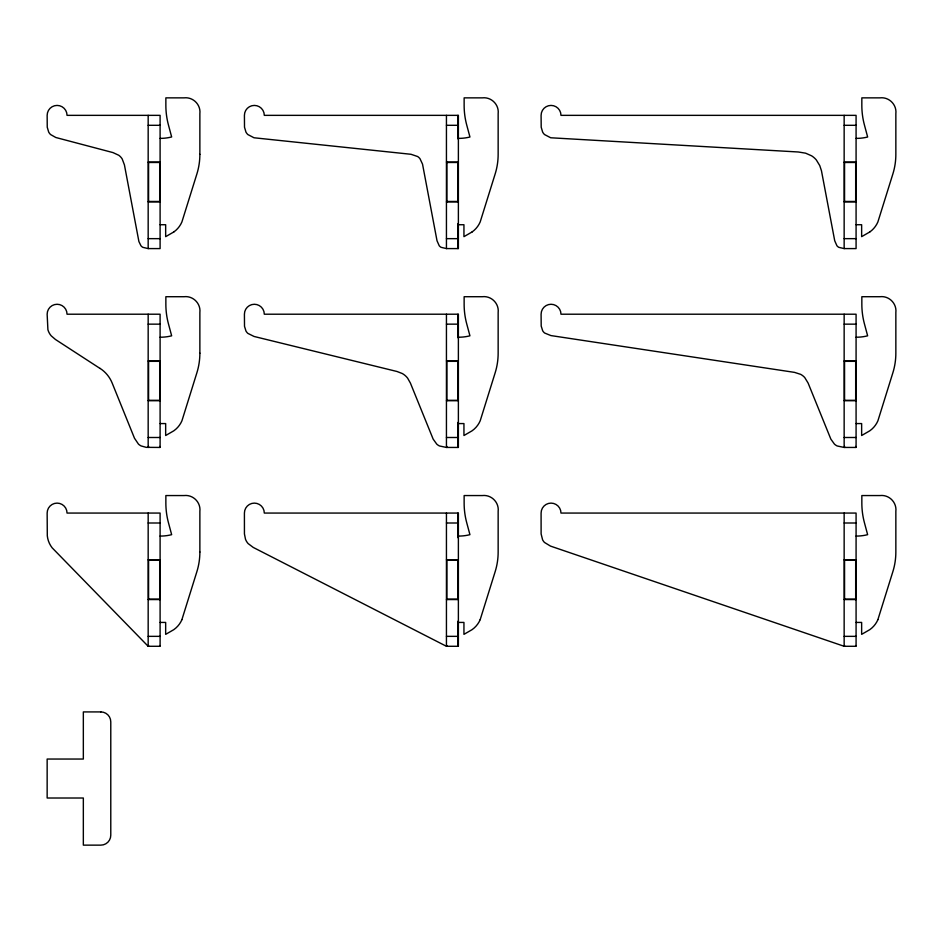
<?xml version="1.0" encoding="UTF-8"?>
<svg xmlns="http://www.w3.org/2000/svg" width="943" height="943" viewBox="0 0 943 943"><rect width="100%" height="100%" fill="white"/><g stroke="black" fill="none" stroke-linecap="round" stroke-linejoin="round"><path stroke-width="1.41" d="M181.905 619.645L196.934 571.482A65.869 65.869 0 0 0 199.869 552.032M480.187 619.645L495.216 571.482A65.869 65.869 0 0 0 498.152 552.032L498.152 511.471C499.271 502.36 491.338 494.438 482.238 495.558L464.133 495.558L464.133 503.102A75.464 75.464 0 0 0 466.702 522.646L469.932 534.669A44.804 44.804 0 0 1 458.381 536.072M877.886 619.645L892.915 571.482A65.869 65.869 0 0 0 895.85 552.032L895.85 511.471C896.97 502.36 889.049 494.438 879.937 495.558L861.843 495.558L861.843 503.102A75.464 75.464 0 0 0 864.413 522.646L867.631 534.669A44.804 44.804 0 0 1 856.079 536.072M173.771 231.978L165.662 236.658L165.662 224.729L160.098 224.729M472.042 231.978L463.944 236.658L463.944 224.729L458.381 224.729M869.752 231.978L861.643 236.658L861.643 224.729L856.079 224.729M148.169 125.301L160.098 125.301M446.44 125.301L458.381 125.301M844.15 125.301L856.079 125.301M148.169 162.09L160.098 162.09M446.44 162.09L458.381 162.09M844.15 162.09L856.079 162.09M148.57 162.479L159.697 162.479M446.841 162.479L457.98 162.479L457.98 201.46L446.841 201.46M844.551 162.479L855.678 162.479M148.57 201.46L159.697 201.46M844.551 201.46L855.678 201.46M148.169 201.861L160.098 201.861M446.44 201.861L458.381 201.861M844.15 201.861L856.079 201.861M148.169 238.65L160.098 238.65M446.44 238.65L458.381 238.65M844.15 238.65L856.079 238.65M148.169 248.587L160.098 248.587L160.098 115.352L67.036 115.352A9.937 9.937 0 0 0 57.087 105.416A9.937 9.937 0 0 0 47.15 115.352L47.244 127.211L48.682 132.067A10.302 10.302 0 0 0 50.616 134.566L55.826 137.501L112.971 152.589L118.747 155.253A13.485 13.485 0 0 1 122.189 158.943L124.429 164.895L138.904 241.538L140.955 245.769A7.45 7.45 0 0 0 142.841 247.337L148.169 248.587L148.169 115.352M446.44 248.587L458.381 248.587L458.381 115.352L264.299 115.352A9.937 9.937 0 0 0 254.351 105.416A9.937 9.937 0 0 0 244.414 115.352L244.508 127.211L245.946 132.067A10.302 10.302 0 0 0 247.868 134.566L254.021 137.772L411.007 154.287L417.631 156.526A10.797 10.797 0 0 1 419.977 158.683L422.535 164.153L437.022 240.771L439.238 245.769A7.45 7.45 0 0 0 441.124 247.337L446.44 248.587L446.44 115.352M844.15 248.587L856.079 248.587L856.079 115.352L560.979 115.352A9.937 9.937 0 0 0 551.042 105.416A9.937 9.937 0 0 0 541.093 115.352L541.199 127.211L542.638 132.067A10.302 10.302 0 0 0 544.559 134.566L550.712 137.772L798.332 151.988L805.628 153.179L811.628 155.843A20.192 20.192 0 0 1 816.343 159.98L819.75 165.579L821.459 170.754L834.72 240.771L836.936 245.769A7.45 7.45 0 0 0 838.822 247.337L844.15 248.587L844.15 115.352M148.169 324.156L160.098 324.156M446.44 324.156L458.381 324.156M844.15 324.156L856.079 324.156M148.169 360.933L160.098 360.933M446.44 360.933L458.381 360.933M844.15 360.933L856.079 360.933M148.57 361.334L159.697 361.334M446.841 361.334L457.98 361.334L457.98 400.315L446.841 400.315M844.551 361.334L855.678 361.334M148.57 400.315L159.697 400.315M844.551 400.315L855.678 400.315M148.169 400.704L160.098 400.704M446.44 400.704L458.381 400.704M844.15 400.704L856.079 400.704M160.098 423.572L165.662 423.572L165.662 435.513L173.771 430.833A23.752 23.752 0 0 0 181.928 420.802L196.934 372.626A65.869 65.869 0 0 0 199.869 353.189M458.381 423.572L463.944 423.572L463.944 435.513L472.042 430.833A23.752 23.752 0 0 0 480.199 420.802L495.216 372.626A65.869 65.869 0 0 0 498.152 353.189L498.152 312.616C499.271 303.516 491.338 295.583 482.238 296.715L464.133 296.715L464.133 304.247A75.464 75.464 0 0 0 466.702 323.791L469.932 335.814A44.804 44.804 0 0 1 458.381 337.217M856.079 423.572L861.643 423.572L861.643 435.513L869.752 430.833A23.752 23.752 0 0 0 877.909 420.802L892.915 372.626A65.869 65.869 0 0 0 895.85 353.189L895.85 312.616C896.97 303.516 889.049 295.583 879.937 296.715L861.843 296.715L861.843 304.247A75.464 75.464 0 0 0 864.413 323.791L867.631 335.814A44.804 44.804 0 0 1 856.079 337.217M148.169 437.493L160.098 437.493M446.44 437.493L458.381 437.493M844.15 437.493L856.079 437.493M100.088 368.407A31.508 31.508 0 0 1 112.17 383.058L134.484 438.224L138.468 444.118A12.306 12.306 0 0 0 141.202 445.968L146.236 447.347L160.098 447.442L160.098 314.208L67.036 314.208A9.937 9.937 0 0 0 57.087 304.271A9.937 9.937 0 0 0 47.15 314.208L47.904 329.708A16.385 16.385 0 0 0 51.228 335.849L55.484 339.504L100.052 368.454M446.44 447.442L458.381 447.442L458.381 314.208L264.299 314.208A9.937 9.937 0 0 0 254.351 304.271A9.937 9.937 0 0 0 244.414 314.208L244.508 326.313L245.958 331.005A9.902 9.902 0 0 0 247.891 333.398L254.068 336.462L397.015 371.495L402.284 373.534A17.599 17.599 0 0 1 407.635 378.167L410.405 383.082L433.155 439.12L436.75 444.118A12.306 12.306 0 0 0 439.485 445.968L446.44 447.442L446.44 314.208M844.15 447.442L856.079 447.442L856.079 314.208L560.979 314.208A9.937 9.937 0 0 0 551.042 304.271A9.937 9.937 0 0 0 541.093 314.208L541.199 326.054L542.673 330.757A8.841 8.841 0 0 0 544.641 333.032L550.924 335.578L794.548 372.379L800.678 374.359A15.324 15.324 0 0 1 804.756 377.577L808.116 383.082L830.854 439.12L834.449 444.118A12.306 12.306 0 0 0 837.184 445.968L844.15 447.442L844.15 314.208M148.169 523L160.098 523M446.44 523L458.381 523M844.15 523L856.079 523M148.169 559.788L160.098 559.788M446.44 559.788L458.381 559.788M844.15 559.788L856.079 559.788M148.57 560.189L159.697 560.189M446.841 560.189L457.98 560.189L457.98 599.159L446.841 599.159M844.551 560.189L855.678 560.189M148.57 599.159L159.697 599.159M844.551 599.159L855.678 599.159M148.169 599.559L160.098 599.559M446.44 599.559L458.381 599.559M844.15 599.559L856.079 599.559M160.098 622.427L165.662 622.427L165.662 634.356L173.771 629.676A23.752 23.752 0 0 0 181.928 619.657M458.381 622.427L463.944 622.427L463.944 634.356L472.042 629.676A23.752 23.752 0 0 0 480.199 619.657M856.079 622.427L861.643 622.427L861.643 634.356L869.752 629.676A23.752 23.752 0 0 0 877.909 619.657M148.169 636.348L160.098 636.348M446.44 636.348L458.381 636.348M844.15 636.348L856.079 636.348M148.169 646.285L160.098 646.285L160.098 513.063L67.036 513.063A9.937 9.937 0 0 0 57.087 503.114A9.937 9.937 0 0 0 47.15 513.063L47.303 535.86A23.41 23.41 0 0 0 52.148 547.812L148.169 646.285L148.169 513.063M446.44 646.285L458.381 646.285L458.381 513.063L264.299 513.063A9.937 9.937 0 0 0 254.351 503.114A9.937 9.937 0 0 0 244.414 513.063L244.437 533.927L245.498 539.243A14.062 14.062 0 0 0 248.15 543.592L253.254 547.435L446.44 646.285L446.44 513.063M844.15 646.285L856.079 646.285L856.079 513.063L560.979 513.063A9.937 9.937 0 0 0 551.042 503.114A9.937 9.937 0 0 0 541.093 513.063L541.117 533.927L542.602 539.82A11.375 11.375 0 0 0 544.488 542.449L550.512 546.103L844.15 646.285L844.15 513.063M855.678 162.102L855.678 201.849M855.678 360.957L855.678 400.692M855.678 446.416L855.678 447.418M855.678 559.8L855.678 599.548M855.678 645.531L855.678 646.273M844.551 162.102L844.551 201.849M844.551 360.957L844.551 400.692M844.551 446.416L844.551 447.418M844.551 559.8L844.551 599.548M844.551 645.531L844.551 646.273M457.98 115.352L457.98 138.916M457.98 223.55L457.98 248.587M457.98 314.208L457.98 337.771M457.98 422.405L457.98 447.442M457.98 513.063L457.98 537.722M457.98 621.248L457.98 646.285M446.841 162.102L446.841 201.849M446.841 360.957L446.841 400.692M446.841 446.416L446.841 447.418M446.841 559.8L446.841 599.548M446.841 645.531L446.841 646.273M199.869 154.334L199.869 113.761C200.989 104.661 193.067 96.74 183.956 97.86L165.862 97.86L165.862 105.392A75.464 75.464 0 0 0 168.432 124.936L171.65 136.959A44.804 44.804 0 0 1 160.098 138.373M199.869 353.189L199.869 312.616C200.989 303.516 193.067 295.583 183.956 296.715L165.862 296.715L165.862 304.247A75.464 75.464 0 0 0 168.432 323.791L171.65 335.814A44.804 44.804 0 0 1 160.098 337.217M199.869 552.032L199.869 511.471C200.989 502.36 193.067 494.438 183.956 495.558L165.862 495.558L165.862 503.102A75.464 75.464 0 0 0 168.432 522.646L171.65 534.669A44.804 44.804 0 0 1 160.098 536.072M159.697 162.102L159.697 201.849M159.697 360.957L159.697 400.692M159.697 446.416L159.697 447.418M159.697 559.8L159.697 599.548M159.697 645.531L159.697 646.273M148.57 162.102L148.57 201.849M148.57 360.957L148.57 400.692M148.57 446.416L148.57 447.418M148.57 559.8L148.57 599.548M148.57 645.531L148.57 646.273M148.169 314.208L148.169 447.442M199.869 154.334A65.869 65.869 0 0 1 196.946 173.771L181.905 221.947A23.752 23.752 0 0 1 173.783 231.99M458.381 138.373A44.804 44.804 0 0 0 469.944 137.006L466.702 124.936A75.464 75.464 0 0 1 464.133 105.392L464.133 97.86L482.238 97.86C491.338 96.74 499.271 104.661 498.152 113.761L498.152 154.334A65.869 65.869 0 0 1 495.216 173.771L480.187 221.947A23.752 23.752 0 0 1 472.054 231.99M856.079 138.373A44.804 44.804 0 0 0 867.643 137.006L864.413 124.936A75.464 75.464 0 0 1 861.831 105.392L861.843 97.86L879.937 97.86C889.049 96.74 896.97 104.661 895.85 113.761L895.85 154.334A65.869 65.869 0 0 1 892.927 173.771L877.886 221.947A23.752 23.752 0 0 1 869.764 231.99M100.842 711.918L83.338 711.918L83.338 759.044L47.15 759.044L47.15 798.014L83.338 798.014L83.338 845.14L100.842 845.14A9.937 9.937 0 0 0 110.779 835.203L110.779 721.855A9.937 9.937 0 0 0 100.842 711.918"/></g></svg>
